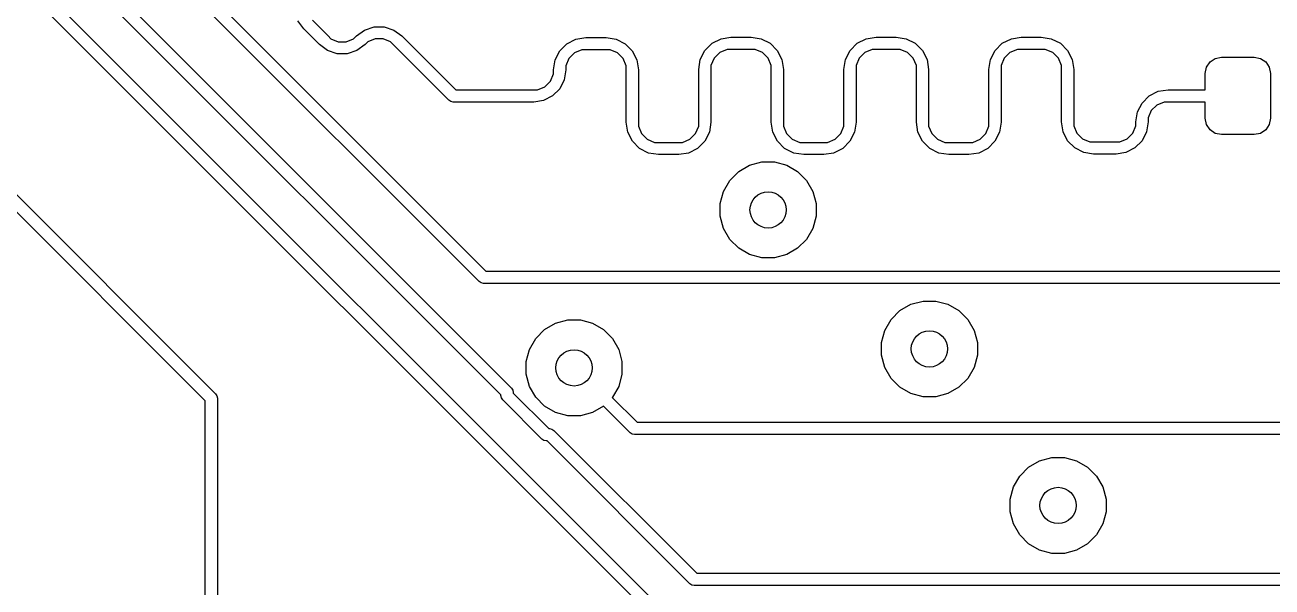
# Model space of a CAD drawing. Extents: x 0.98 to 8.13, y -3.46 to -0.83.
# Drawn here: x 5.6381 to 6.0442, y -2.1186 to -1.9356 of the extents above; entities that cross this region are included whole.
import ezdxf

# ---------------------------------------------------------------- set-up
doc = ezdxf.new("R2010")
doc.units = 0
doc.header["$MEASUREMENT"] = 0
doc.layers.add('BLACK', color=7, linetype='CONTINUOUS')

msp = doc.modelspace()

# ---------------------------------------------------------------- linework, layer by layer
at = {"layer": 'BLACK', "linetype": 'CONTINUOUS'}
for p, q in [((5.50338, -1.73087), (5.78823, -2.01572)), ((5.78599, -2.01913), (5.50114, -1.73428)), ((5.51299, -1.77024), (5.79656, -2.0538)), ((5.79314, -2.05604), (5.51075, -1.77365)), ((5.51961, -1.79977), (5.86351, -2.14367)), ((5.86127, -2.14708), (5.51737, -1.80318)), ((5.72892, -1.93685), (5.72699, -1.93419)), ((5.73405, -1.94198), (5.72892, -1.93685)), ((5.72892, -1.93685), (5.72892, -1.93685)), ((5.72892, -1.93685), (5.72892, -1.93685)), ((5.72892, -1.93685), (5.72892, -1.93685)), ((5.73174, -1.93402), (5.73688, -1.93915)), ((5.7487, -1.93722), (5.75182, -1.93621)), ((5.75182, -1.93621), (5.7551, -1.93621)), ((5.7551, -1.93621), (5.75822, -1.93722)), ((5.73688, -1.93915), (5.73688, -1.93915)), ((5.73688, -1.93915), (5.73779, -1.94006)), ((5.73779, -1.94006), (5.74017, -1.94105)), ((5.74275, -1.94105), (5.74514, -1.94006)), ((5.74514, -1.94006), (5.74605, -1.93915)), ((5.74605, -1.93915), (5.7487, -1.93722)), ((5.74605, -1.93915), (5.74605, -1.93915)), ((5.74605, -1.93915), (5.74605, -1.93915)), ((5.75217, -1.94008), (5.74979, -1.94107)), ((5.75475, -1.94008), (5.75217, -1.94008)), ((5.75714, -1.94107), (5.75475, -1.94008)), ((5.75822, -1.93722), (5.76088, -1.93915)), ((5.76088, -1.93915), (5.76088, -1.93915)), ((5.76088, -1.93915), (5.77839, -1.95666)), ((5.8146, -1.94169), (5.81752, -1.94021)), ((5.81752, -1.94021), (5.82072, -1.9397)), ((5.82072, -1.9397), (5.82076, -1.93969)), ((5.82076, -1.93969), (5.82741, -1.93969)), ((5.82741, -1.93969), (5.82741, -1.93969)), ((5.82741, -1.93969), (5.83065, -1.9402)), ((5.83065, -1.9402), (5.83358, -1.94169)), ((5.86188, -1.94154), (5.86482, -1.94004)), ((5.86482, -1.94004), (5.86801, -1.93954)), ((5.86801, -1.93954), (5.86809, -1.93952)), ((5.86809, -1.93952), (5.87457, -1.93952)), ((5.87457, -1.93952), (5.87457, -1.93952)), ((5.87457, -1.93952), (5.87784, -1.94004)), ((5.87784, -1.94004), (5.88079, -1.94154)), ((5.90912, -1.94154), (5.91207, -1.94004)), ((5.91207, -1.94004), (5.91525, -1.93954)), ((5.91525, -1.93954), (5.91533, -1.93952)), ((5.91533, -1.93952), (5.92182, -1.93952)), ((5.92182, -1.93952), (5.92182, -1.93952)), ((5.92182, -1.93952), (5.92508, -1.94004)), ((5.92508, -1.94004), (5.92803, -1.94154)), ((5.95637, -1.94154), (5.95931, -1.94004)), ((5.95931, -1.94004), (5.9625, -1.93954)), ((5.9625, -1.93954), (5.96258, -1.93952)), ((5.96258, -1.93952), (5.96906, -1.93952)), ((5.96906, -1.93952), (5.96906, -1.93952)), ((5.96906, -1.93952), (5.97233, -1.94004)), ((5.97233, -1.94004), (5.97527, -1.94154)), ((5.7367, -1.94391), (5.73405, -1.94198)), ((5.73405, -1.94198), (5.73405, -1.94198)), ((5.73982, -1.94492), (5.7367, -1.94391)), ((5.7431, -1.94492), (5.73982, -1.94492)), ((5.74017, -1.94105), (5.74275, -1.94105)), ((5.74622, -1.94391), (5.7431, -1.94492)), ((5.74888, -1.94198), (5.74622, -1.94391)), ((5.74979, -1.94107), (5.74888, -1.94198)), ((5.74888, -1.94198), (5.74888, -1.94198)), ((5.74888, -1.94198), (5.74888, -1.94198)), ((5.75805, -1.94198), (5.75714, -1.94107)), ((5.77614, -1.96008), (5.75805, -1.94198)), ((5.75805, -1.94198), (5.75805, -1.94198)), ((5.81079, -1.94694), (5.81228, -1.94401)), ((5.81228, -1.94401), (5.8146, -1.94169)), ((5.81709, -1.94468), (5.81526, -1.9465)), ((5.81947, -1.94369), (5.81709, -1.94468)), ((5.82076, -1.94369), (5.81947, -1.94369)), ((5.82741, -1.94369), (5.82076, -1.94369)), ((5.82076, -1.94369), (5.82076, -1.94369)), ((5.82076, -1.94369), (5.82076, -1.94369)), ((5.82076, -1.94369), (5.82076, -1.94369)), ((5.8287, -1.94369), (5.82741, -1.94369)), ((5.82741, -1.94369), (5.82741, -1.94369)), ((5.82741, -1.94369), (5.82741, -1.94369)), ((5.83109, -1.94468), (5.8287, -1.94369)), ((5.83291, -1.9465), (5.83109, -1.94468)), ((5.83358, -1.94169), (5.8359, -1.94401)), ((5.8359, -1.94401), (5.83739, -1.94694)), ((5.85804, -1.94683), (5.85954, -1.94388)), ((5.85954, -1.94388), (5.86188, -1.94154)), ((5.86437, -1.94453), (5.86252, -1.94637)), ((5.86678, -1.94353), (5.86437, -1.94453)), ((5.86809, -1.94353), (5.86678, -1.94353)), ((5.87457, -1.94352), (5.86809, -1.94352)), ((5.86809, -1.94352), (5.86809, -1.94352)), ((5.86809, -1.94352), (5.86809, -1.94352)), ((5.86809, -1.94352), (5.86809, -1.94353)), ((5.87588, -1.94352), (5.87457, -1.94352)), ((5.87457, -1.94352), (5.87457, -1.94352)), ((5.87457, -1.94352), (5.87457, -1.94352)), ((5.8783, -1.94452), (5.87588, -1.94352)), ((5.88014, -1.94637), (5.8783, -1.94452)), ((5.88079, -1.94154), (5.88312, -1.94388)), ((5.88312, -1.94388), (5.88463, -1.94683)), ((5.90528, -1.94683), (5.90678, -1.94388)), ((5.90678, -1.94388), (5.90912, -1.94154)), ((5.91161, -1.94453), (5.90976, -1.94637)), ((5.91403, -1.94353), (5.91161, -1.94453)), ((5.91533, -1.94353), (5.91403, -1.94353)), ((5.92182, -1.94352), (5.91533, -1.94352)), ((5.91533, -1.94352), (5.91533, -1.94352)), ((5.91533, -1.94352), (5.91533, -1.94352)), ((5.91533, -1.94352), (5.91533, -1.94353)), ((5.92312, -1.94352), (5.92182, -1.94352)), ((5.92182, -1.94352), (5.92182, -1.94352)), ((5.92182, -1.94352), (5.92182, -1.94352)), ((5.92554, -1.94452), (5.92312, -1.94352)), ((5.92739, -1.94637), (5.92554, -1.94452)), ((5.92803, -1.94154), (5.93037, -1.94388)), ((5.93037, -1.94388), (5.93187, -1.94683)), ((5.95253, -1.94683), (5.95403, -1.94388)), ((5.95403, -1.94388), (5.95637, -1.94154)), ((5.95886, -1.94453), (5.95701, -1.94637)), ((5.96127, -1.94353), (5.95886, -1.94453)), ((5.96258, -1.94353), (5.96127, -1.94353)), ((5.96906, -1.94352), (5.96258, -1.94352)), ((5.96258, -1.94352), (5.96258, -1.94352)), ((5.96258, -1.94352), (5.96258, -1.94352)), ((5.96258, -1.94352), (5.96258, -1.94353)), ((5.97037, -1.94352), (5.96906, -1.94352)), ((5.96906, -1.94352), (5.96906, -1.94352)), ((5.96906, -1.94352), (5.96906, -1.94352)), ((5.97278, -1.94452), (5.97037, -1.94352)), ((5.97463, -1.94637), (5.97278, -1.94452)), ((5.97527, -1.94154), (5.97761, -1.94388)), ((5.97761, -1.94388), (5.97912, -1.94683)), ((5.81028, -1.95018), (5.81079, -1.94694)), ((5.81526, -1.9465), (5.81428, -1.94889)), ((5.81428, -1.94889), (5.81428, -1.95018)), ((5.8339, -1.94889), (5.83291, -1.9465)), ((5.8339, -1.95017), (5.8339, -1.94889)), ((5.83739, -1.94694), (5.8379, -1.95018)), ((5.85752, -1.95009), (5.85804, -1.94683)), ((5.86252, -1.94637), (5.86152, -1.94879)), ((5.86152, -1.94879), (5.86152, -1.95009)), ((5.88114, -1.94879), (5.88014, -1.94637)), ((5.88114, -1.95008), (5.88114, -1.94879)), ((5.88463, -1.94683), (5.88514, -1.95009)), ((5.90476, -1.95009), (5.90528, -1.94683)), ((5.90976, -1.94637), (5.90876, -1.94879)), ((5.90876, -1.94879), (5.90876, -1.95009)), ((5.92839, -1.94879), (5.92739, -1.94637)), ((5.92839, -1.95008), (5.92839, -1.94879)), ((5.93187, -1.94683), (5.93239, -1.95009)), ((5.95201, -1.95009), (5.95253, -1.94683)), ((5.95701, -1.94637), (5.95601, -1.94879)), ((5.95601, -1.94879), (5.95601, -1.95009)), ((5.97563, -1.94879), (5.97463, -1.94637)), ((5.97563, -1.95008), (5.97563, -1.94879)), ((5.97912, -1.94683), (5.97963, -1.95009)), ((6.02285, -1.94934), (6.024, -1.94762)), ((6.024, -1.94762), (6.02572, -1.94647)), ((6.02572, -1.94647), (6.02776, -1.94606)), ((6.02776, -1.94606), (6.03839, -1.94606)), ((6.03839, -1.94606), (6.04042, -1.94647)), ((6.04042, -1.94647), (6.04214, -1.94762)), ((6.04214, -1.94762), (6.0433, -1.94934)), ((5.80929, -1.95385), (5.81028, -1.95147)), ((5.81028, -1.95147), (5.81028, -1.95018)), ((5.81028, -1.95018), (5.81028, -1.95018)), ((5.81028, -1.95018), (5.81028, -1.95018)), ((5.81428, -1.95018), (5.81376, -1.95342)), ((5.81428, -1.95018), (5.81428, -1.95018)), ((5.8339, -1.95018), (5.8339, -1.95017)), ((5.8339, -1.95866), (5.8339, -1.95018)), ((5.8379, -1.95018), (5.8379, -1.95018)), ((5.8379, -1.95018), (5.8379, -1.95018)), ((5.8379, -1.95018), (5.8379, -1.95018)), ((5.8379, -1.95018), (5.8379, -1.95866)), ((5.85752, -1.95866), (5.85752, -1.95009)), ((5.85752, -1.95009), (5.85752, -1.95009)), ((5.85752, -1.95009), (5.85752, -1.95009)), ((5.86152, -1.95009), (5.86152, -1.95866)), ((5.88114, -1.95009), (5.88114, -1.95008)), ((5.88114, -1.95866), (5.88114, -1.95009)), ((5.88514, -1.95009), (5.88514, -1.95009)), ((5.88514, -1.95009), (5.88514, -1.95009)), ((5.88514, -1.95009), (5.88514, -1.95009)), ((5.88514, -1.95009), (5.88514, -1.95866)), ((5.90476, -1.95866), (5.90476, -1.95009)), ((5.90476, -1.95009), (5.90476, -1.95009)), ((5.90476, -1.95009), (5.90476, -1.95009)), ((5.90876, -1.95009), (5.90876, -1.95866)), ((5.92839, -1.95009), (5.92839, -1.95008)), ((5.92839, -1.95866), (5.92839, -1.95009)), ((5.93239, -1.95009), (5.93239, -1.95009)), ((5.93239, -1.95009), (5.93239, -1.95009)), ((5.93239, -1.95009), (5.93239, -1.95009)), ((5.93239, -1.95009), (5.93239, -1.95866)), ((5.95201, -1.95866), (5.95201, -1.95009)), ((5.95201, -1.95009), (5.95201, -1.95009)), ((5.95201, -1.95009), (5.95201, -1.95009)), ((5.95601, -1.95009), (5.95601, -1.95866)), ((5.97563, -1.95009), (5.97563, -1.95008)), ((5.97563, -1.95866), (5.97563, -1.95009)), ((5.97963, -1.95009), (5.97963, -1.95009)), ((5.97963, -1.95009), (5.97963, -1.95009)), ((5.97963, -1.95009), (5.97963, -1.95009)), ((5.97963, -1.95009), (5.97963, -1.95866)), ((6.02244, -1.95138), (6.02285, -1.94934)), ((6.02244, -1.95666), (6.02244, -1.95138)), ((6.0433, -1.94934), (6.0437, -1.95138)), ((6.0437, -1.95138), (6.0437, -1.96594)), ((5.77839, -1.95666), (5.79775, -1.95666)), ((5.79775, -1.95666), (5.80379, -1.95666)), ((5.80379, -1.95666), (5.80379, -1.95666)), ((5.80379, -1.95666), (5.80379, -1.95666)), ((5.80379, -1.95666), (5.80379, -1.95666)), ((5.80379, -1.95666), (5.80508, -1.95666)), ((5.80508, -1.95666), (5.80746, -1.95567)), ((5.80746, -1.95567), (5.80929, -1.95385)), ((5.81227, -1.95634), (5.80995, -1.95866)), ((5.81376, -1.95342), (5.81227, -1.95634)), ((6.00711, -1.95717), (6.01035, -1.95666)), ((6.01035, -1.95666), (6.01035, -1.95666)), ((6.01035, -1.95666), (6.02244, -1.95666)), ((5.77679, -1.96051), (5.77614, -1.96008)), ((5.77756, -1.96066), (5.77679, -1.96051)), ((5.79775, -1.96066), (5.77756, -1.96066)), ((5.80379, -1.96066), (5.79775, -1.96066)), ((5.80703, -1.96015), (5.80379, -1.96066)), ((5.80379, -1.96066), (5.80379, -1.96066)), ((5.80995, -1.95866), (5.80703, -1.96015)), ((5.8339, -1.96723), (5.8339, -1.95866)), ((5.8379, -1.95866), (5.8379, -1.96723)), ((5.85752, -1.96723), (5.85752, -1.95866)), ((5.86152, -1.95866), (5.86152, -1.96723)), ((5.88114, -1.96723), (5.88114, -1.95866)), ((5.88514, -1.95866), (5.88514, -1.96723)), ((5.90476, -1.96723), (5.90476, -1.95866)), ((5.90876, -1.95866), (5.90876, -1.96723)), ((5.92839, -1.96723), (5.92839, -1.95866)), ((5.93239, -1.95866), (5.93239, -1.96723)), ((5.95201, -1.96723), (5.95201, -1.95866)), ((5.95601, -1.95866), (5.95601, -1.96723)), ((5.97563, -1.96715), (5.97563, -1.95866)), ((5.97963, -1.95866), (5.97963, -1.96715)), ((6.00037, -1.96391), (6.00186, -1.96098)), ((6.00186, -1.96098), (6.00418, -1.95866)), ((6.00418, -1.95866), (6.00711, -1.95717)), ((6.00906, -1.96066), (6.00667, -1.96165)), ((6.01034, -1.96066), (6.00906, -1.96066)), ((6.01035, -1.96066), (6.01034, -1.96066)), ((6.02244, -1.96066), (6.01035, -1.96066)), ((6.02244, -1.96594), (6.02244, -1.96066)), ((5.99986, -1.96715), (6.00037, -1.96391)), ((6.00485, -1.96347), (6.00386, -1.96586)), ((6.00667, -1.96165), (6.00485, -1.96347)), ((5.61165, -1.96709), (5.70023, -2.05567)), ((5.83441, -1.9705), (5.83389, -1.96723)), ((5.83389, -1.96723), (5.8339, -1.96723)), ((5.8339, -1.96723), (5.8339, -1.96723)), ((5.8339, -1.96723), (5.8339, -1.96723)), ((5.8379, -1.96723), (5.83789, -1.96725)), ((5.83789, -1.96725), (5.83789, -1.96854)), ((5.83789, -1.96854), (5.8389, -1.97095)), ((5.85652, -1.97095), (5.85752, -1.96854)), ((5.85752, -1.96854), (5.85752, -1.96723)), ((5.86152, -1.96723), (5.861, -1.9705)), ((5.86152, -1.96723), (5.86152, -1.96723)), ((5.86152, -1.96723), (5.86152, -1.96723)), ((5.88166, -1.9705), (5.88114, -1.96723)), ((5.88114, -1.96723), (5.88114, -1.96723)), ((5.88114, -1.96723), (5.88114, -1.96723)), ((5.88114, -1.96723), (5.88114, -1.96723)), ((5.88514, -1.96723), (5.88514, -1.96725)), ((5.88514, -1.96725), (5.88514, -1.96854)), ((5.88514, -1.96854), (5.88614, -1.97095)), ((5.90376, -1.97095), (5.90476, -1.96854)), ((5.90476, -1.96854), (5.90476, -1.96723)), ((5.90876, -1.96723), (5.90825, -1.9705)), ((5.90876, -1.96723), (5.90876, -1.96723)), ((5.90876, -1.96723), (5.90876, -1.96723)), ((5.9289, -1.9705), (5.92838, -1.96723)), ((5.92838, -1.96723), (5.92839, -1.96723)), ((5.92839, -1.96723), (5.92839, -1.96723)), ((5.92839, -1.96723), (5.92839, -1.96723)), ((5.93239, -1.96723), (5.93238, -1.96724)), ((5.93238, -1.96724), (5.93238, -1.96854)), ((5.93238, -1.96854), (5.93338, -1.97095)), ((5.95101, -1.97095), (5.95201, -1.96854)), ((5.95201, -1.96854), (5.95201, -1.96723)), ((5.95601, -1.96723), (5.95549, -1.9705)), ((5.95601, -1.96723), (5.95601, -1.96723)), ((5.95601, -1.96723), (5.95601, -1.96723)), ((5.97614, -1.97039), (5.97563, -1.96715)), ((5.97563, -1.96715), (5.97563, -1.96715)), ((5.97563, -1.96715), (5.97563, -1.96715)), ((5.97563, -1.96715), (5.97563, -1.96715)), ((5.97963, -1.96715), (5.97963, -1.96716)), ((5.97963, -1.96716), (5.97963, -1.96844)), ((5.97963, -1.96844), (5.98062, -1.97082)), ((5.99887, -1.97082), (5.99986, -1.96844)), ((5.99986, -1.96844), (5.99986, -1.96715)), ((5.99986, -1.96715), (5.99986, -1.96715)), ((6.00386, -1.96715), (6.00335, -1.97039)), ((6.00386, -1.96586), (6.00386, -1.96715)), ((6.00386, -1.96715), (6.00386, -1.96715)), ((6.00386, -1.96715), (6.00386, -1.96715)), ((6.02285, -1.96798), (6.02244, -1.96594)), ((6.024, -1.9697), (6.02285, -1.96798)), ((6.0433, -1.96798), (6.04214, -1.9697)), ((6.0437, -1.96594), (6.0433, -1.96798)), ((5.69682, -2.05792), (5.60941, -1.9705)), ((5.83591, -1.97344), (5.83441, -1.9705)), ((5.8389, -1.97095), (5.84074, -1.9728)), ((5.84074, -1.9728), (5.84316, -1.9738)), ((5.85226, -1.9738), (5.85467, -1.9728)), ((5.85467, -1.9728), (5.85652, -1.97095)), ((5.861, -1.9705), (5.8595, -1.97344)), ((5.88316, -1.97344), (5.88166, -1.9705)), ((5.88614, -1.97095), (5.88799, -1.9728)), ((5.88799, -1.9728), (5.8904, -1.9738)), ((5.8995, -1.9738), (5.90192, -1.9728)), ((5.90192, -1.9728), (5.90376, -1.97095)), ((5.90825, -1.9705), (5.90674, -1.97344)), ((5.9304, -1.97344), (5.9289, -1.9705)), ((5.93338, -1.97095), (5.93523, -1.9728)), ((5.93523, -1.9728), (5.93765, -1.9738)), ((5.94675, -1.9738), (5.94916, -1.9728)), ((5.94916, -1.9728), (5.95101, -1.97095)), ((5.95549, -1.9705), (5.95399, -1.97344)), ((5.97763, -1.97331), (5.97614, -1.97039)), ((5.97995, -1.97563), (5.97763, -1.97331)), ((5.98062, -1.97082), (5.98244, -1.97264)), ((5.98244, -1.97264), (5.98482, -1.97363)), ((5.99467, -1.97363), (5.99705, -1.97264)), ((5.99705, -1.97264), (5.99887, -1.97082)), ((6.00186, -1.97331), (5.99954, -1.97563)), ((6.00335, -1.97039), (6.00186, -1.97331)), ((6.02572, -1.97086), (6.024, -1.9697)), ((6.02776, -1.97126), (6.02572, -1.97086)), ((6.03839, -1.97126), (6.02776, -1.97126)), ((6.04042, -1.97086), (6.03839, -1.97126)), ((6.04214, -1.9697), (6.04042, -1.97086)), ((5.83825, -1.97578), (5.83591, -1.97344)), ((5.8412, -1.97728), (5.83825, -1.97578)), ((5.84446, -1.9778), (5.8412, -1.97728)), ((5.84316, -1.9738), (5.84447, -1.9738)), ((5.84447, -1.9738), (5.84447, -1.9738)), ((5.84447, -1.9738), (5.84447, -1.9738)), ((5.84447, -1.9738), (5.85095, -1.9738)), ((5.85095, -1.9738), (5.85095, -1.9738)), ((5.85095, -1.9738), (5.85095, -1.9738)), ((5.85095, -1.9738), (5.85095, -1.9738)), ((5.85095, -1.9738), (5.85226, -1.9738)), ((5.85422, -1.97728), (5.85103, -1.97778)), ((5.85716, -1.97578), (5.85422, -1.97728)), ((5.8595, -1.97344), (5.85716, -1.97578)), ((5.8855, -1.97578), (5.88316, -1.97344)), ((5.88844, -1.97728), (5.8855, -1.97578)), ((5.89171, -1.9778), (5.88844, -1.97728)), ((5.8904, -1.9738), (5.89171, -1.9738)), ((5.89171, -1.9738), (5.89171, -1.9738)), ((5.89171, -1.9738), (5.89171, -1.9738)), ((5.89171, -1.9738), (5.8982, -1.9738)), ((5.8982, -1.9738), (5.8982, -1.9738)), ((5.8982, -1.9738), (5.8982, -1.9738)), ((5.8982, -1.9738), (5.8982, -1.9738)), ((5.8982, -1.9738), (5.8995, -1.9738)), ((5.90146, -1.97728), (5.89827, -1.97778)), ((5.90441, -1.97578), (5.90146, -1.97728)), ((5.90674, -1.97344), (5.90441, -1.97578)), ((5.93274, -1.97578), (5.9304, -1.97344)), ((5.93569, -1.97728), (5.93274, -1.97578)), ((5.93895, -1.9778), (5.93569, -1.97728)), ((5.93765, -1.9738), (5.93895, -1.9738)), ((5.93895, -1.9738), (5.93895, -1.9738)), ((5.93895, -1.9738), (5.93895, -1.9738)), ((5.93895, -1.9738), (5.94544, -1.9738)), ((5.94544, -1.9738), (5.94544, -1.9738)), ((5.94544, -1.9738), (5.94544, -1.9738)), ((5.94544, -1.9738), (5.94544, -1.9738)), ((5.94544, -1.9738), (5.94675, -1.9738)), ((5.9487, -1.97728), (5.9455, -1.97779)), ((5.95165, -1.97578), (5.9487, -1.97728)), ((5.95399, -1.97344), (5.95165, -1.97578)), ((5.98287, -1.97712), (5.97995, -1.97563)), ((5.98611, -1.97763), (5.98287, -1.97712)), ((5.98482, -1.97363), (5.98611, -1.97363)), ((5.98611, -1.97363), (5.98611, -1.97363)), ((5.98611, -1.97363), (5.98612, -1.97363)), ((5.98612, -1.97363), (5.99338, -1.97363)), ((5.99338, -1.97363), (5.99338, -1.97363)), ((5.99338, -1.97363), (5.99338, -1.97363)), ((5.99338, -1.97363), (5.99338, -1.97363)), ((5.99338, -1.97363), (5.99467, -1.97363)), ((5.99662, -1.97712), (5.99345, -1.97762)), ((5.99954, -1.97563), (5.99662, -1.97712)), ((5.84447, -1.9778), (5.84446, -1.9778)), ((5.85095, -1.9778), (5.84447, -1.9778)), ((5.84447, -1.9778), (5.84447, -1.9778)), ((5.85103, -1.97778), (5.85095, -1.9778)), ((5.85095, -1.9778), (5.85095, -1.9778)), ((5.87054, -1.98331), (5.87411, -1.98126)), ((5.87411, -1.98126), (5.87808, -1.98019)), ((5.87808, -1.98019), (5.88219, -1.98019)), ((5.88219, -1.98019), (5.88616, -1.98126)), ((5.88616, -1.98126), (5.88972, -1.98331)), ((5.8982, -1.9778), (5.89171, -1.9778)), ((5.89171, -1.9778), (5.89171, -1.9778)), ((5.89171, -1.9778), (5.89171, -1.9778)), ((5.89827, -1.97778), (5.8982, -1.9778)), ((5.8982, -1.9778), (5.8982, -1.9778)), ((5.94544, -1.9778), (5.93895, -1.9778)), ((5.93895, -1.9778), (5.93895, -1.9778)), ((5.93895, -1.9778), (5.93895, -1.9778)), ((5.9455, -1.97779), (5.94544, -1.9778)), ((5.94544, -1.9778), (5.94544, -1.9778)), ((5.98612, -1.97763), (5.98611, -1.97763)), ((5.99338, -1.97763), (5.98612, -1.97763)), ((5.98612, -1.97763), (5.98612, -1.97763)), ((5.99345, -1.97762), (5.99338, -1.97763)), ((5.99338, -1.97763), (5.99338, -1.97763)), ((5.86764, -1.98622), (5.87054, -1.98331)), ((5.88972, -1.98331), (5.89263, -1.98622)), ((5.86558, -1.98978), (5.86764, -1.98622)), ((5.89263, -1.98622), (5.89468, -1.98978)), ((5.86452, -1.99375), (5.86558, -1.98978)), ((5.89468, -1.98978), (5.89574, -1.99375)), ((5.86452, -1.99786), (5.86452, -1.99375)), ((5.89574, -1.99375), (5.89574, -1.99786)), ((5.86558, -2.00183), (5.86452, -1.99786)), ((5.89574, -1.99786), (5.89468, -2.00183)), ((5.86764, -2.00539), (5.86558, -2.00183)), ((5.87054, -2.0083), (5.86764, -2.00539)), ((5.89263, -2.00539), (5.88972, -2.0083)), ((5.89468, -2.00183), (5.89263, -2.00539)), ((5.87411, -2.01035), (5.87054, -2.0083)), ((5.88972, -2.0083), (5.88616, -2.01035)), ((5.87808, -2.01142), (5.87411, -2.01035)), ((5.88219, -2.01142), (5.87808, -2.01142)), ((5.88616, -2.01035), (5.88219, -2.01142)), ((5.78823, -2.01572), (6.05197, -2.01572)), ((5.78664, -2.01956), (5.78599, -2.01913)), ((5.7874, -2.01972), (5.78664, -2.01956)), ((5.78664, -2.01956), (5.78664, -2.01956)), ((6.05197, -2.01972), (5.7874, -2.01972)), ((5.9266, -2.02652), (5.93057, -2.02546)), ((5.93057, -2.02546), (5.93468, -2.02546)), ((5.93468, -2.02546), (5.93865, -2.02652)), ((5.92013, -2.03149), (5.92304, -2.02858)), ((5.92304, -2.02858), (5.9266, -2.02652)), ((5.93865, -2.02652), (5.94222, -2.02858)), ((5.94222, -2.02858), (5.94512, -2.03149)), ((5.80734, -2.03475), (5.8109, -2.03269)), ((5.8109, -2.03269), (5.81487, -2.03163)), ((5.81487, -2.03163), (5.81898, -2.03163)), ((5.81898, -2.03163), (5.82296, -2.03269)), ((5.82296, -2.03269), (5.82652, -2.03475)), ((5.91808, -2.03505), (5.92013, -2.03149)), ((5.94512, -2.03149), (5.94718, -2.03505)), ((5.80238, -2.04122), (5.80444, -2.03766)), ((5.80444, -2.03766), (5.80734, -2.03475)), ((5.82652, -2.03475), (5.82942, -2.03766)), ((5.82942, -2.03766), (5.83148, -2.04122)), ((5.91702, -2.03902), (5.91808, -2.03505)), ((5.94718, -2.03505), (5.94824, -2.03902)), ((5.80132, -2.04519), (5.80238, -2.04122)), ((5.83148, -2.04122), (5.83254, -2.04519)), ((5.91702, -2.04313), (5.91702, -2.03902)), ((5.94824, -2.03902), (5.94824, -2.04313)), ((5.80132, -2.0493), (5.80132, -2.04519)), ((5.83254, -2.04519), (5.83254, -2.0493)), ((5.91808, -2.0471), (5.91702, -2.04313)), ((5.94824, -2.04313), (5.94718, -2.0471)), ((5.80238, -2.05327), (5.80132, -2.0493)), ((5.83254, -2.0493), (5.83148, -2.05327)), ((5.92013, -2.05066), (5.91808, -2.0471)), ((5.94718, -2.0471), (5.94512, -2.05066)), ((5.79656, -2.0538), (5.79699, -2.05445)), ((5.79699, -2.05445), (5.79699, -2.05445)), ((5.79699, -2.05445), (5.79714, -2.05522)), ((5.80444, -2.05683), (5.80238, -2.05327)), ((5.83148, -2.05327), (5.82942, -2.05683)), ((5.92304, -2.05357), (5.92013, -2.05066)), ((5.9266, -2.05562), (5.92304, -2.05357)), ((5.94222, -2.05357), (5.93865, -2.05562)), ((5.94512, -2.05066), (5.94222, -2.05357)), ((5.69682, -2.12598), (5.69682, -2.05792)), ((5.70023, -2.05567), (5.70067, -2.05632)), ((5.70067, -2.05632), (5.70082, -2.05709)), ((5.70082, -2.05709), (5.70082, -2.12516)), ((5.79314, -2.05627), (5.79314, -2.05604)), ((5.79329, -2.05703), (5.79314, -2.05627)), ((5.79373, -2.05768), (5.79329, -2.05703)), ((5.80649, -2.07045), (5.79373, -2.05768)), ((5.79714, -2.05522), (5.79714, -2.05544)), ((5.79714, -2.05544), (5.80873, -2.06703)), ((5.80734, -2.05974), (5.80444, -2.05683)), ((5.82942, -2.05683), (5.82938, -2.05687)), ((5.82938, -2.05687), (5.83744, -2.06493)), ((5.93057, -2.05669), (5.9266, -2.05562)), ((5.93468, -2.05669), (5.93057, -2.05669)), ((5.93865, -2.05562), (5.93468, -2.05669)), ((5.8109, -2.06179), (5.80734, -2.05974)), ((5.81487, -2.06286), (5.8109, -2.06179)), ((5.82296, -2.06179), (5.81898, -2.06286)), ((5.82652, -2.05974), (5.82296, -2.06179)), ((5.82656, -2.0597), (5.82652, -2.05974)), ((5.8352, -2.06834), (5.82656, -2.0597)), ((5.81898, -2.06286), (5.81487, -2.06286)), ((5.83744, -2.06493), (6.05197, -2.06493)), ((5.80714, -2.07088), (5.80649, -2.07045)), ((5.80873, -2.06703), (5.80896, -2.06703)), ((5.80896, -2.06703), (5.80972, -2.06718)), ((5.80972, -2.06718), (5.81037, -2.06762)), ((5.81037, -2.06762), (5.8569, -2.11414)), ((5.83585, -2.06878), (5.8352, -2.06834)), ((5.83661, -2.06893), (5.83585, -2.06878)), ((6.05197, -2.06893), (5.83661, -2.06893)), ((5.8079, -2.07103), (5.80714, -2.07088)), ((5.80714, -2.07088), (5.80714, -2.07088)), ((5.80813, -2.07103), (5.8079, -2.07103)), ((5.85465, -2.11756), (5.80813, -2.07103)), ((5.96495, -2.07955), (5.96851, -2.0775)), ((5.96851, -2.0775), (5.97248, -2.07643)), ((5.97248, -2.07643), (5.97659, -2.07643)), ((5.97659, -2.07643), (5.98056, -2.0775)), ((5.98056, -2.0775), (5.98412, -2.07955)), ((5.95998, -2.08602), (5.96204, -2.08246)), ((5.96204, -2.08246), (5.96495, -2.07955)), ((5.98412, -2.07955), (5.98703, -2.08246)), ((5.98703, -2.08246), (5.98908, -2.08602)), ((5.95892, -2.08999), (5.95998, -2.08602)), ((5.98908, -2.08602), (5.99015, -2.08999)), ((5.95892, -2.0941), (5.95892, -2.08999)), ((5.99015, -2.08999), (5.99015, -2.0941)), ((5.95998, -2.09807), (5.95892, -2.0941)), ((5.99015, -2.0941), (5.98908, -2.09807)), ((5.96204, -2.10163), (5.95998, -2.09807)), ((5.98908, -2.09807), (5.98703, -2.10163)), ((5.96495, -2.10454), (5.96204, -2.10163)), ((5.98703, -2.10163), (5.98412, -2.10454)), ((5.96851, -2.10659), (5.96495, -2.10454)), ((5.97248, -2.10766), (5.96851, -2.10659)), ((5.98056, -2.10659), (5.97659, -2.10766)), ((5.98412, -2.10454), (5.98056, -2.10659)), ((5.97659, -2.10766), (5.97248, -2.10766)), ((5.8569, -2.11414), (6.05197, -2.11414)), ((5.8553, -2.11799), (5.85465, -2.11756)), ((5.85607, -2.11814), (5.8553, -2.11799)), ((6.05197, -2.11814), (5.85607, -2.11814))]:
    msp.add_line(p, q, dxfattribs=at)
at = {"layer": 'BLACK'}
for centre in [(5.88013, -1.9958), (5.93263, -2.04107), (5.81693, -2.04724), (5.97453, -2.09205)]:
    msp.add_circle(centre, 0.00591, dxfattribs=at)

doc.saveas('drawing.dxf')
